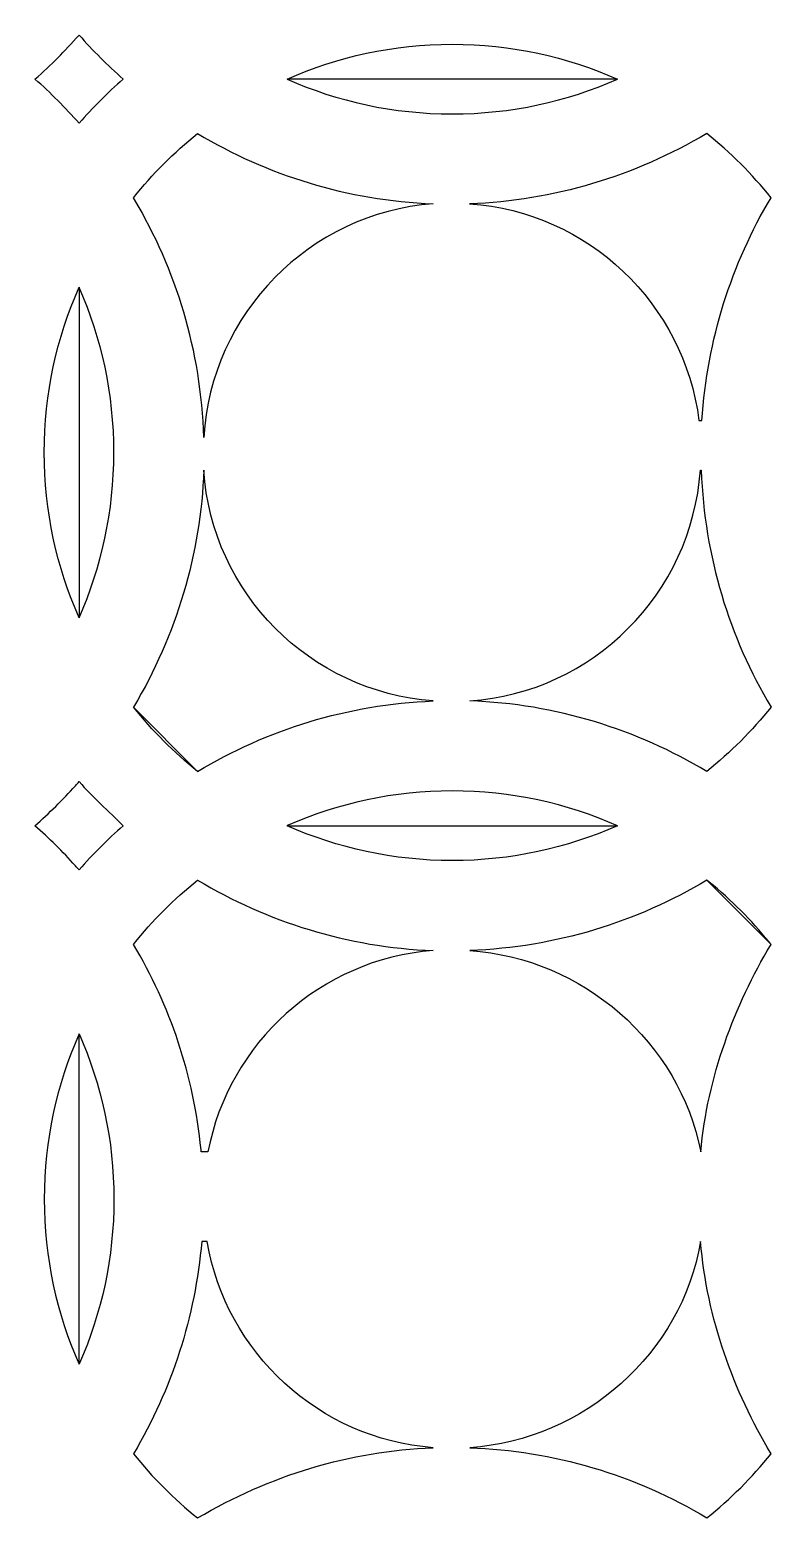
# Model space of a CAD drawing. Header units: centimetres. Extents: x -52 to 52, y -40 to 40.
# Drawn here: x -35.58 to -20.58, y -21.51 to 8.49 of the extents above; entities that cross this region are included whole.
import ezdxf

# ---------------------------------------------------------------- set-up
doc = ezdxf.new("R2010")
doc.units = ezdxf.units.CM
doc.header["$MEASUREMENT"] = 0
doc.layers.add('layer 1', color=7, linetype='Continuous')

msp = doc.modelspace()

# ---------------------------------------------------------------- linework, layer by layer
at = {"layer": 'layer 1', "color": 114}
for points, knots in [([(-48.70703, 7.4999), (-48.70703, 7.4999), (-48.70714, 7.5), (-48.70714, 7.5), (-48.70714, 7.5), (-48.70714, 7.5), (-48.70716, 7.50002), (-48.70716, 7.50002), (-48.70716, 7.50002), (-50.78352, 9.33253), (-52.09334, 12.01361), (-52.09334, 15), (-52.09334, 15), (-52.09334, 17.98637), (-50.78354, 20.66749), (-48.70718, 22.50002), (-48.70718, 22.50002), (-48.70718, 22.50002), (-48.70718, 22.50002), (-48.70718, 22.50002), (-48.70718, 22.50002), (-50.78354, 24.33252), (-52.09334, 27.01362), (-52.09334, 30), (-52.09334, 30), (-52.09334, 35.52191), (-47.61527, 40), (-42.09334, 40), (-42.09334, 40), (-39.10688, 40), (-36.42588, 38.69022), (-34.59337, 36.61379), (-34.59337, 36.61379), (-32.76085, 38.69018), (-30.07975, 40), (-27.09334, 40), (-27.09334, 40), (-24.10694, 40), (-21.42588, 38.69015), (-19.59337, 36.61378), (-19.59337, 36.61378), (-17.76084, 38.69017), (-15.07974, 40), (-12.09334, 40), (-12.09334, 40), (-6.57141, 40), (-2.09334, 35.52191), (-2.09334, 30), (-2.09334, 30), (-2.09334, 27.0136), (-3.40326, 24.33263), (-5.47963, 22.50011), (-5.47963, 22.50011), (-3.4032, 20.66758), (-2.09334, 17.98644), (-2.09334, 15), (-2.09334, 15), (-2.09334, 12.0136), (-3.40317, 9.33253), (-5.47955, 7.50002), (-5.47955, 7.50002), (-3.40315, 5.66749), (-2.09334, 2.98639), (-2.09334, 0), (-2.09334, 0), (-2.09334, -2.98645), (-3.40311, -5.66906), (-5.47955, -7.50157), (-5.47955, -7.50157), (-3.40316, -9.3341), (-2.09334, -12.0136), (-2.09334, -15), (-2.09334, -15), (-2.09334, -17.98639), (-3.40319, -20.66746), (-5.47956, -22.49997), (-5.47956, -22.49997), (-3.40317, -24.33252), (-2.09334, -27.01361), (-2.09334, -30), (-2.09334, -30), (-2.09334, -35.52191), (-6.57141, -40), (-12.09334, -40), (-12.09334, -40), (-15.07975, -40), (-17.76086, -38.69018), (-19.59338, -36.61379), (-19.59338, -36.61379), (-21.42589, -38.69023), (-24.10688, -40), (-27.09334, -40), (-27.09334, -40), (-30.07975, -40), (-32.76082, -38.69019), (-34.59334, -36.6138), (-34.59334, -36.6138), (-36.42586, -38.69017), (-39.10695, -40), (-42.09334, -40), (-42.09334, -40), (-47.61527, -40), (-52.09334, -35.52191), (-52.09334, -30), (-52.09334, -30), (-52.09334, -27.01361), (-50.78351, -24.33253), (-48.70714, -22.50001), (-48.70714, -22.50001), (-48.70714, -22.50001), (-48.70717, -22.49998), (-48.70717, -22.49998), (-48.70717, -22.49998), (-50.78352, -20.66748), (-52.09334, -17.98638), (-52.09334, -15), (-52.09334, -15), (-52.09334, -12.01362), (-50.78353, -9.3325), (-48.70717, -7.49998), (-48.70717, -7.49998), (-48.70717, -7.49998), (-48.70714, -7.49995), (-48.70714, -7.49995), (-48.70714, -7.49995), (-48.70714, -7.49995), (-48.70703, 7.4999), (-48.70703, 7.4999)], [0, 0, 0, 0, 0.03030303, 0.03030303, 0.03030303, 0.03030303, 0.06060606, 0.06060606, 0.06060606, 0.06060606, 0.09090909, 0.09090909, 0.09090909, 0.09090909, 0.12121212, 0.12121212, 0.12121212, 0.12121212, 0.15151515, 0.15151515, 0.15151515, 0.15151515, 0.18181818, 0.18181818, 0.18181818, 0.18181818, 0.21212121, 0.21212121, 0.21212121, 0.21212121, 0.24242424, 0.24242424, 0.24242424, 0.24242424, 0.27272727, 0.27272727, 0.27272727, 0.27272727, 0.3030303, 0.3030303, 0.3030303, 0.3030303, 0.33333333, 0.33333333, 0.33333333, 0.33333333, 0.36363636, 0.36363636, 0.36363636, 0.36363636, 0.39393939, 0.39393939, 0.39393939, 0.39393939, 0.42424242, 0.42424242, 0.42424242, 0.42424242, 0.45454545, 0.45454545, 0.45454545, 0.45454545, 0.48484848, 0.48484848, 0.48484848, 0.48484848, 0.51515152, 0.51515152, 0.51515152, 0.51515152, 0.54545455, 0.54545455, 0.54545455, 0.54545455, 0.57575758, 0.57575758, 0.57575758, 0.57575758, 0.60606061, 0.60606061, 0.60606061, 0.60606061, 0.63636364, 0.63636364, 0.63636364, 0.63636364, 0.66666667, 0.66666667, 0.66666667, 0.66666667, 0.6969697, 0.6969697, 0.6969697, 0.6969697, 0.72727273, 0.72727273, 0.72727273, 0.72727273, 0.75757576, 0.75757576, 0.75757576, 0.75757576, 0.78787879, 0.78787879, 0.78787879, 0.78787879, 0.81818182, 0.81818182, 0.81818182, 0.81818182, 0.84848485, 0.84848485, 0.84848485, 0.84848485, 0.87878788, 0.87878788, 0.87878788, 0.87878788, 0.90909091, 0.90909091, 0.90909091, 0.90909091, 0.93939394, 0.93939394, 0.93939394, 0.93939394, 1, 1, 1, 1]), ([(-34.59338, 6.61383), (-34.3167, 6.92733), (-34.02066, 7.22336), (-33.70718, 7.50003), (-33.70718, 7.50003), (-33.70718, 7.50003), (-33.70718, 7.50003), (-33.70718, 7.50003), (-33.70718, 7.50003), (-34.02066, 7.77669), (-34.31669, 8.07271), (-34.59336, 8.3862), (-34.59336, 8.3862), (-34.59336, 8.3862), (-34.59336, 8.3862), (-34.59336, 8.3862), (-34.59336, 8.3862), (-34.89253, 8.04721), (-35.14435, 7.79594), (-35.47956, 7.50003), (-35.47956, 7.50003), (-35.47956, 7.50003), (-35.47956, 7.50003), (-35.47956, 7.50003), (-35.47956, 7.50003), (-35.1662, 7.2234), (-34.86999, 6.92724), (-34.59338, 6.61383), (-34.59338, 6.61383), (-34.59338, 6.61383), (-34.59337, 6.61382), (-34.59337, 6.61382), (-34.59337, 6.61382), (-34.59337, 6.61382), (-34.59338, 6.61383), (-34.59338, 6.61383)], [0, 0, 0, 0, 0.1, 0.1, 0.1, 0.1, 0.2, 0.2, 0.2, 0.2, 0.3, 0.3, 0.3, 0.3, 0.4, 0.4, 0.4, 0.4, 0.5, 0.5, 0.5, 0.5, 0.6, 0.6, 0.6, 0.6, 0.7, 0.7, 0.7, 0.7, 0.8, 0.8, 0.8, 0.8, 1, 1, 1, 1]), ([(-23.77376, 7.50002), (-24.78864, 7.95001), (-25.91187, 8.2), (-27.09334, 8.2), (-27.09334, 8.2), (-28.27482, 8.2), (-29.39804, 7.95), (-30.41294, 7.50001), (-30.41294, 7.50001), (-30.41294, 7.50001), (-23.77376, 7.50002), (-23.77376, 7.50002)], [0, 0, 0, 0, 0.25, 0.25, 0.25, 0.25, 0.5, 0.5, 0.5, 0.5, 1, 1, 1, 1]), ([(-23.77377, 7.5), (-24.78867, 7.05002), (-25.91188, 6.8), (-27.09334, 6.8), (-27.09334, 6.8), (-28.2748, 6.8), (-29.39801, 7.05), (-30.41292, 7.49999), (-30.41292, 7.49999), (-30.41292, 7.49999), (-23.77377, 7.5), (-23.77377, 7.5)], [0, 0, 0, 0, 0.25, 0.25, 0.25, 0.25, 0.5, 0.5, 0.5, 0.5, 1, 1, 1, 1]), ([(-32.21062, 6.40722), (-32.21062, 6.40722), (-32.21064, 6.40721), (-32.21064, 6.40721), (-32.21064, 6.40721), (-32.68684, 6.02634), (-33.11969, 5.59349), (-33.50056, 5.11728), (-33.50056, 5.11728), (-33.50056, 5.11728), (-33.48117, 5.08442), (-33.48117, 5.08442), (-33.48117, 5.08442), (-33.48117, 5.08442), (-33.48116, 5.08441), (-33.48116, 5.08441), (-33.48116, 5.08441), (-32.64708, 3.67487), (-32.13873, 2.04521), (-32.08729, 0.30151), (-32.08729, 0.30151), (-31.93998, 2.79553), (-29.96092, 4.80597), (-27.4784, 4.99512), (-27.4784, 4.99512), (-29.2034, 5.06047), (-30.81671, 5.57514), (-32.21064, 6.40721), (-32.21064, 6.40721), (-32.21064, 6.40721), (-32.21066, 6.40722), (-32.21066, 6.40722), (-32.21066, 6.40722), (-32.21066, 6.40722), (-32.21062, 6.40722), (-32.21062, 6.40722)], [0, 0, 0, 0, 0.1, 0.1, 0.1, 0.1, 0.2, 0.2, 0.2, 0.2, 0.3, 0.3, 0.3, 0.3, 0.4, 0.4, 0.4, 0.4, 0.5, 0.5, 0.5, 0.5, 0.6, 0.6, 0.6, 0.6, 0.7, 0.7, 0.7, 0.7, 0.8, 0.8, 0.8, 0.8, 1, 1, 1, 1]), ([(-22.13377, 0.63866), (-22.43313, 2.98568), (-24.35631, 4.83174), (-26.74326, 4.995), (-26.74326, 4.995), (-25.05538, 5.05306), (-23.43006, 5.54804), (-21.97608, 6.4072), (-21.97608, 6.4072), (-21.49985, 6.02631), (-21.06699, 5.59346), (-20.68613, 5.11725), (-20.68613, 5.11725), (-21.47727, 3.79187), (-21.97051, 2.26817), (-22.07327, 0.63866), (-22.07327, 0.63866), (-22.07327, 0.63866), (-22.13377, 0.63866), (-22.13377, 0.63866)], [0, 0, 0, 0, 0.16666667, 0.16666667, 0.16666667, 0.16666667, 0.33333333, 0.33333333, 0.33333333, 0.33333333, 0.5, 0.5, 0.5, 0.5, 0.66666667, 0.66666667, 0.66666667, 0.66666667, 1, 1, 1, 1]), ([(-34.59336, 3.31963), (-35.04334, 2.30471), (-35.29334, 1.18148), (-35.29334, 0), (-35.29334, 0), (-35.29334, -1.18147), (-35.04334, -2.30469), (-34.59336, -3.31958), (-34.59336, -3.31958), (-34.59336, -3.31958), (-34.59336, 3.31963), (-34.59336, 3.31963)], [0, 0, 0, 0, 0.25, 0.25, 0.25, 0.25, 0.5, 0.5, 0.5, 0.5, 1, 1, 1, 1]), ([(-34.59336, 3.31965), (-34.59336, 3.31965), (-34.59335, 3.31963), (-34.59335, 3.31963), (-34.59335, 3.31963), (-34.59335, 3.31963), (-34.58339, 3.29708), (-34.58339, 3.29708), (-34.58339, 3.29708), (-34.58339, 3.29708), (-34.58339, 3.29707), (-34.58339, 3.29707), (-34.58339, 3.29707), (-34.58339, 3.29707), (-34.58339, 3.29706), (-34.58339, 3.29706), (-34.58339, 3.29706), (-34.58339, 3.29706), (-34.58339, 3.29705), (-34.58339, 3.29705), (-34.58339, 3.29705), (-34.58339, 3.29705), (-34.58339, 3.29704), (-34.58339, 3.29704), (-34.58339, 3.29704), (-34.58339, 3.29704), (-34.58339, 3.29703), (-34.58339, 3.29703), (-34.58339, 3.29703), (-34.58339, 3.29703), (-34.58339, 3.29702), (-34.58339, 3.29702), (-34.58339, 3.29702), (-34.58339, 3.29702), (-34.58339, 3.29701), (-34.58339, 3.29701), (-34.58339, 3.29701), (-34.58339, 3.29701), (-34.58339, 3.297), (-34.58339, 3.297), (-34.58339, 3.297), (-34.58339, 3.297), (-34.58339, 3.29699), (-34.58339, 3.29699), (-34.58339, 3.29699), (-34.13967, 2.288), (-33.89334, 1.17271), (-33.89334, 0), (-33.89334, 0), (-33.89334, -1.18147), (-34.14335, -2.30467), (-34.59333, -3.31956), (-34.59333, -3.31956), (-34.59333, -3.31956), (-34.59336, 3.31965), (-34.59336, 3.31965)], [0, 0, 0, 0, 0.06666667, 0.06666667, 0.06666667, 0.06666667, 0.13333333, 0.13333333, 0.13333333, 0.13333333, 0.2, 0.2, 0.2, 0.2, 0.26666667, 0.26666667, 0.26666667, 0.26666667, 0.33333333, 0.33333333, 0.33333333, 0.33333333, 0.4, 0.4, 0.4, 0.4, 0.46666667, 0.46666667, 0.46666667, 0.46666667, 0.53333333, 0.53333333, 0.53333333, 0.53333333, 0.6, 0.6, 0.6, 0.6, 0.66666667, 0.66666667, 0.66666667, 0.66666667, 0.73333333, 0.73333333, 0.73333333, 0.73333333, 0.8, 0.8, 0.8, 0.8, 0.86666667, 0.86666667, 0.86666667, 0.86666667, 1, 1, 1, 1]), ([(-33.50056, -5.11728), (-33.50056, -5.11728), (-33.50055, -5.11726), (-33.50055, -5.11726), (-33.50055, -5.11726), (-33.50055, -5.11726), (-33.50054, -5.11724), (-33.50054, -5.11724), (-33.50054, -5.11724), (-32.63846, -3.67302), (-32.14556, -2.03405), (-32.08708, -0.35389), (-32.08708, -0.35389), (-31.92554, -2.83338), (-29.95083, -4.80463), (-27.47841, -4.99303), (-27.47841, -4.99303), (-29.20343, -5.05838), (-30.81672, -5.57514), (-32.21062, -6.40718), (-32.21062, -6.40718), (-32.21062, -6.40718), (-32.21063, -6.40718), (-32.21063, -6.40718), (-32.21063, -6.40718), (-32.21063, -6.40718), (-33.50056, -5.11728), (-33.50056, -5.11728)], [0, 0, 0, 0, 0.125, 0.125, 0.125, 0.125, 0.25, 0.25, 0.25, 0.25, 0.375, 0.375, 0.375, 0.375, 0.5, 0.5, 0.5, 0.5, 0.625, 0.625, 0.625, 0.625, 0.75, 0.75, 0.75, 0.75, 1, 1, 1, 1]), ([(-22.10603, -0.35872), (-22.28176, -2.83655), (-24.26388, -4.82022), (-26.74282, -4.99201), (-26.74282, -4.99201), (-25.00482, -5.05192), (-23.37928, -5.5696), (-21.9761, -6.40717), (-21.9761, -6.40717), (-21.49983, -6.02625), (-21.06704, -5.59348), (-20.68617, -5.11723), (-20.68617, -5.11723), (-21.52243, -3.71625), (-22.02583, -2.09365), (-22.08703, -0.35872), (-22.08703, -0.35872), (-22.08703, -0.35872), (-22.10603, -0.35872), (-22.10603, -0.35872)], [0, 0, 0, 0, 0.16666667, 0.16666667, 0.16666667, 0.16666667, 0.33333333, 0.33333333, 0.33333333, 0.33333333, 0.5, 0.5, 0.5, 0.5, 0.66666667, 0.66666667, 0.66666667, 0.66666667, 1, 1, 1, 1]), ([(-33.50057, -5.11724), (-33.50057, -5.11724), (-33.50055, -5.11726), (-33.50055, -5.11726), (-33.50055, -5.11726), (-33.50055, -5.11726), (-33.50054, -5.11728), (-33.50054, -5.11728), (-33.50054, -5.11728), (-33.11968, -5.59348), (-32.68682, -6.02631), (-32.21064, -6.40717), (-32.21064, -6.40717), (-32.21064, -6.40717), (-32.21063, -6.40718), (-32.21063, -6.40718), (-32.21063, -6.40718), (-32.21063, -6.40718), (-32.21059, -6.40721), (-32.21059, -6.40721), (-32.21059, -6.40721), (-32.21059, -6.40721), (-33.50057, -5.11724), (-33.50057, -5.11724)], [0, 0, 0, 0, 0.14285714, 0.14285714, 0.14285714, 0.14285714, 0.28571429, 0.28571429, 0.28571429, 0.28571429, 0.42857143, 0.42857143, 0.42857143, 0.42857143, 0.57142857, 0.57142857, 0.57142857, 0.57142857, 0.71428571, 0.71428571, 0.71428571, 0.71428571, 1, 1, 1, 1]), ([(-35.47955, -7.49997), (-35.19429, -7.75172), (-34.92346, -8.01955), (-34.66855, -8.30193), (-34.66855, -8.30193), (-34.64333, -8.32987), (-34.61828, -8.35794), (-34.59337, -8.38616), (-34.59337, -8.38616), (-34.59337, -8.38616), (-34.59337, -8.38616), (-34.59337, -8.38616), (-34.59337, -8.38616), (-34.31592, -8.07306), (-34.02087, -7.77685), (-33.70718, -7.5), (-33.70718, -7.5), (-34.00244, -7.20474), (-34.31727, -6.92789), (-34.59336, -6.6138), (-34.59336, -6.6138), (-34.59336, -6.6138), (-34.59337, -6.61381), (-34.59337, -6.61381), (-34.59337, -6.61381), (-34.61815, -6.64189), (-34.64307, -6.66985), (-34.66816, -6.69765), (-34.66816, -6.69765), (-34.66816, -6.69765), (-34.66817, -6.69766), (-34.66817, -6.69766), (-34.66817, -6.69766), (-34.66817, -6.69766), (-34.66818, -6.69767), (-34.66818, -6.69767), (-34.66818, -6.69767), (-34.66818, -6.69767), (-34.66819, -6.69768), (-34.66819, -6.69768), (-34.66819, -6.69768), (-34.66819, -6.69768), (-34.6682, -6.69769), (-34.6682, -6.69769), (-34.6682, -6.69769), (-34.6682, -6.69769), (-34.66821, -6.6977), (-34.66821, -6.6977), (-34.66821, -6.6977), (-34.66821, -6.6977), (-34.66822, -6.69771), (-34.66822, -6.69771), (-34.66822, -6.69771), (-34.66822, -6.69771), (-34.66823, -6.69772), (-34.66823, -6.69772), (-34.66823, -6.69772), (-34.66823, -6.69772), (-34.66824, -6.69773), (-34.66824, -6.69773), (-34.66824, -6.69773), (-34.92325, -6.98025), (-35.19414, -7.24808), (-35.47955, -7.49997)], [0, 0, 0, 0, 0.05882353, 0.05882353, 0.05882353, 0.05882353, 0.11764706, 0.11764706, 0.11764706, 0.11764706, 0.17647059, 0.17647059, 0.17647059, 0.17647059, 0.23529412, 0.23529412, 0.23529412, 0.23529412, 0.29411765, 0.29411765, 0.29411765, 0.29411765, 0.35294118, 0.35294118, 0.35294118, 0.35294118, 0.41176471, 0.41176471, 0.41176471, 0.41176471, 0.47058824, 0.47058824, 0.47058824, 0.47058824, 0.52941176, 0.52941176, 0.52941176, 0.52941176, 0.58823529, 0.58823529, 0.58823529, 0.58823529, 0.64705882, 0.64705882, 0.64705882, 0.64705882, 0.70588235, 0.70588235, 0.70588235, 0.70588235, 0.76470588, 0.76470588, 0.76470588, 0.76470588, 0.82352941, 0.82352941, 0.82352941, 0.82352941, 0.88235294, 0.88235294, 0.88235294, 0.88235294, 1, 1, 1, 1]), ([(-30.41293, -7.49998), (-30.41293, -7.49998), (-30.39028, -7.49001), (-30.39028, -7.49001), (-30.39028, -7.49001), (-30.39028, -7.49001), (-30.39027, -7.49001), (-30.39027, -7.49001), (-30.39027, -7.49001), (-30.39027, -7.49001), (-30.39026, -7.49001), (-30.39026, -7.49001), (-30.39026, -7.49001), (-29.38131, -7.04634), (-28.26602, -6.8), (-27.09334, -6.8), (-27.09334, -6.8), (-25.91187, -6.8), (-24.78865, -7.05), (-23.77376, -7.49998), (-23.77376, -7.49998), (-23.77376, -7.49998), (-30.41293, -7.49998), (-30.41293, -7.49998)], [0, 0, 0, 0, 0.14285714, 0.14285714, 0.14285714, 0.14285714, 0.28571429, 0.28571429, 0.28571429, 0.28571429, 0.42857143, 0.42857143, 0.42857143, 0.42857143, 0.57142857, 0.57142857, 0.57142857, 0.57142857, 0.71428571, 0.71428571, 0.71428571, 0.71428571, 1, 1, 1, 1]), ([(-30.41291, -7.50001), (-29.39799, -7.94999), (-28.27479, -8.2), (-27.09334, -8.2), (-27.09334, -8.2), (-25.91187, -8.2), (-24.78867, -7.94998), (-23.77377, -7.49999), (-23.77377, -7.49999), (-23.77377, -7.49999), (-30.41291, -7.50001), (-30.41291, -7.50001)], [0, 0, 0, 0, 0.25, 0.25, 0.25, 0.25, 0.5, 0.5, 0.5, 0.5, 1, 1, 1, 1]), ([(-32.00341, -14.05121), (-31.58358, -11.86649), (-29.74133, -10.17974), (-27.4784, -10.00731), (-27.4784, -10.00731), (-29.20337, -9.94196), (-30.81657, -9.42473), (-32.21049, -8.59269), (-32.21049, -8.59269), (-32.68674, -8.97358), (-33.11966, -9.40646), (-33.50056, -9.88272), (-33.50056, -9.88272), (-32.76687, -11.11186), (-32.28945, -12.51163), (-32.14201, -14.00806), (-32.14201, -14.00806), (-32.1406, -14.02245), (-32.13916, -14.03681), (-32.1378, -14.05121), (-32.1378, -14.05121), (-32.1378, -14.05121), (-32.00341, -14.05121), (-32.00341, -14.05121)], [0, 0, 0, 0, 0.14285714, 0.14285714, 0.14285714, 0.14285714, 0.28571429, 0.28571429, 0.28571429, 0.28571429, 0.42857143, 0.42857143, 0.42857143, 0.42857143, 0.57142857, 0.57142857, 0.57142857, 0.57142857, 0.71428571, 0.71428571, 0.71428571, 0.71428571, 1, 1, 1, 1]), ([(-20.68616, -9.8827), (-21.4269, -11.12365), (-21.95748, -12.53849), (-22.09992, -14.05121), (-22.09992, -14.05121), (-22.52188, -11.85542), (-24.46153, -10.16407), (-26.74282, -10.00619), (-26.74282, -10.00619), (-25.00482, -9.94627), (-23.37924, -9.43038), (-21.97606, -8.5928), (-21.97606, -8.5928), (-21.97606, -8.5928), (-20.68616, -9.8827), (-20.68616, -9.8827)], [0, 0, 0, 0, 0.2, 0.2, 0.2, 0.2, 0.4, 0.4, 0.4, 0.4, 0.6, 0.6, 0.6, 0.6, 1, 1, 1, 1]), ([(-21.97606, -8.59278), (-21.95925, -8.60623), (-21.94252, -8.61977), (-21.92582, -8.63334), (-21.92582, -8.63334), (-21.92582, -8.63334), (-21.92581, -8.63335), (-21.92581, -8.63335), (-21.92581, -8.63335), (-21.92581, -8.63335), (-21.92579, -8.63336), (-21.92579, -8.63336), (-21.92579, -8.63336), (-21.4858, -8.99097), (-21.08353, -9.39321), (-20.72602, -9.83322), (-20.72602, -9.83322), (-20.71266, -9.84966), (-20.69938, -9.86615), (-20.68615, -9.8827), (-20.68615, -9.8827), (-20.68615, -9.8827), (-20.68612, -9.88274), (-20.68612, -9.88274), (-20.68612, -9.88274), (-20.68612, -9.88274), (-21.97606, -8.59278), (-21.97606, -8.59278)], [0, 0, 0, 0, 0.125, 0.125, 0.125, 0.125, 0.25, 0.25, 0.25, 0.25, 0.375, 0.375, 0.375, 0.375, 0.5, 0.5, 0.5, 0.5, 0.625, 0.625, 0.625, 0.625, 0.75, 0.75, 0.75, 0.75, 1, 1, 1, 1]), ([(-34.59335, -18.31957), (-35.04333, -17.30468), (-35.29334, -16.18147), (-35.29334, -15), (-35.29334, -15), (-35.29334, -13.81852), (-35.04334, -12.6953), (-34.59335, -11.68039), (-34.59335, -11.68039), (-34.59335, -11.68039), (-34.59335, -18.31957), (-34.59335, -18.31957)], [0, 0, 0, 0, 0.25, 0.25, 0.25, 0.25, 0.5, 0.5, 0.5, 0.5, 1, 1, 1, 1]), ([(-34.59334, -18.31956), (-34.59334, -18.31956), (-34.58338, -18.29703), (-34.58338, -18.29703), (-34.58338, -18.29703), (-34.58338, -18.29703), (-34.58338, -18.29702), (-34.58338, -18.29702), (-34.58338, -18.29702), (-34.58338, -18.29702), (-34.58338, -18.29701), (-34.58338, -18.29701), (-34.58338, -18.29701), (-34.58338, -18.29701), (-34.58337, -18.297), (-34.58337, -18.297), (-34.58337, -18.297), (-34.58337, -18.297), (-34.58337, -18.29699), (-34.58337, -18.29699), (-34.58337, -18.29699), (-34.58337, -18.29699), (-34.58337, -18.29698), (-34.58337, -18.29698), (-34.58337, -18.29698), (-34.58337, -18.29698), (-34.58337, -18.29697), (-34.58337, -18.29697), (-34.58337, -18.29697), (-34.58337, -18.29697), (-34.58337, -18.29696), (-34.58337, -18.29696), (-34.58337, -18.29696), (-34.58337, -18.29696), (-34.58337, -18.29695), (-34.58337, -18.29695), (-34.58337, -18.29695), (-34.58337, -18.29695), (-34.58337, -18.29694), (-34.58337, -18.29694), (-34.58337, -18.29694), (-34.58337, -18.29694), (-34.58337, -18.29693), (-34.58337, -18.29693), (-34.58337, -18.29693), (-34.58337, -18.29693), (-34.58337, -18.29692), (-34.58337, -18.29692), (-34.58337, -18.29692), (-34.13967, -17.28797), (-33.89334, -16.17269), (-33.89334, -15), (-33.89334, -15), (-33.89334, -13.81853), (-34.14334, -12.69531), (-34.59334, -11.6804), (-34.59334, -11.6804), (-34.59334, -11.6804), (-34.59334, -18.31956), (-34.59334, -18.31956)], [0, 0, 0, 0, 0.0625, 0.0625, 0.0625, 0.0625, 0.125, 0.125, 0.125, 0.125, 0.1875, 0.1875, 0.1875, 0.1875, 0.25, 0.25, 0.25, 0.25, 0.3125, 0.3125, 0.3125, 0.3125, 0.375, 0.375, 0.375, 0.375, 0.4375, 0.4375, 0.4375, 0.4375, 0.5, 0.5, 0.5, 0.5, 0.5625, 0.5625, 0.5625, 0.5625, 0.625, 0.625, 0.625, 0.625, 0.6875, 0.6875, 0.6875, 0.6875, 0.75, 0.75, 0.75, 0.75, 0.8125, 0.8125, 0.8125, 0.8125, 0.875, 0.875, 0.875, 0.875, 1, 1, 1, 1]), ([(-32.02057, -15.85458), (-31.63627, -18.08506), (-29.77373, -19.82028), (-27.4784, -19.99519), (-27.4784, -19.99519), (-29.15367, -20.05865), (-30.76895, -20.55507), (-32.21062, -21.40718), (-32.21062, -21.40718), (-32.68682, -21.02632), (-33.11968, -20.59346), (-33.50055, -20.11726), (-33.50055, -20.11726), (-33.50055, -20.11726), (-33.50055, -20.11726), (-33.50055, -20.11726), (-33.50055, -20.11726), (-32.72694, -18.82151), (-32.25673, -17.35846), (-32.12938, -15.85459), (-32.12938, -15.85459), (-32.12938, -15.85459), (-32.02057, -15.85458), (-32.02057, -15.85458)], [0, 0, 0, 0, 0.14285714, 0.14285714, 0.14285714, 0.14285714, 0.28571429, 0.28571429, 0.28571429, 0.28571429, 0.42857143, 0.42857143, 0.42857143, 0.42857143, 0.57142857, 0.57142857, 0.57142857, 0.57142857, 0.71428571, 0.71428571, 0.71428571, 0.71428571, 1, 1, 1, 1]), ([(-26.74274, -19.99525), (-24.42814, -19.8365), (-22.48729, -18.09731), (-22.1009, -15.85458), (-22.1009, -15.85458), (-21.9698, -17.40277), (-21.44224, -18.85059), (-20.68617, -20.11724), (-20.68617, -20.11724), (-21.06708, -20.5935), (-21.49996, -21.02641), (-21.97621, -21.40729), (-21.97621, -21.40729), (-23.39516, -20.53796), (-25.08232, -20.05268), (-26.74274, -19.99525)], [0, 0, 0, 0, 0.2, 0.2, 0.2, 0.2, 0.4, 0.4, 0.4, 0.4, 0.6, 0.6, 0.6, 0.6, 1, 1, 1, 1])]:
    msp.add_open_spline(points, degree=3, knots=knots, dxfattribs=at)
at = {"layer": 'layer 1', "color": 254, "lineweight": 9}
for points, knots in [([(-48.70703, 7.4999), (-48.70703, 7.4999), (-48.70714, 7.5), (-48.70714, 7.5), (-48.70714, 7.5), (-48.70714, 7.5), (-48.70716, 7.50002), (-48.70716, 7.50002), (-48.70716, 7.50002), (-50.78352, 9.33253), (-52.09334, 12.01361), (-52.09334, 15), (-52.09334, 15), (-52.09334, 17.98637), (-50.78354, 20.66749), (-48.70718, 22.50002), (-48.70718, 22.50002), (-48.70718, 22.50002), (-48.70718, 22.50002), (-48.70718, 22.50002), (-48.70718, 22.50002), (-50.78354, 24.33252), (-52.09334, 27.01362), (-52.09334, 30), (-52.09334, 30), (-52.09334, 35.52191), (-47.61527, 40), (-42.09334, 40), (-42.09334, 40), (-39.10688, 40), (-36.42588, 38.69022), (-34.59337, 36.61379), (-34.59337, 36.61379), (-32.76085, 38.69018), (-30.07975, 40), (-27.09334, 40), (-27.09334, 40), (-24.10694, 40), (-21.42588, 38.69015), (-19.59337, 36.61378), (-19.59337, 36.61378), (-17.76084, 38.69017), (-15.07974, 40), (-12.09334, 40), (-12.09334, 40), (-6.57141, 40), (-2.09334, 35.52191), (-2.09334, 30), (-2.09334, 30), (-2.09334, 27.0136), (-3.40326, 24.33263), (-5.47963, 22.50011), (-5.47963, 22.50011), (-3.4032, 20.66758), (-2.09334, 17.98644), (-2.09334, 15), (-2.09334, 15), (-2.09334, 12.0136), (-3.40317, 9.33253), (-5.47955, 7.50002), (-5.47955, 7.50002), (-3.40315, 5.66749), (-2.09334, 2.98639), (-2.09334, 0), (-2.09334, 0), (-2.09334, -2.98645), (-3.40311, -5.66906), (-5.47955, -7.50157), (-5.47955, -7.50157), (-3.40316, -9.3341), (-2.09334, -12.0136), (-2.09334, -15), (-2.09334, -15), (-2.09334, -17.98639), (-3.40319, -20.66746), (-5.47956, -22.49997), (-5.47956, -22.49997), (-3.40317, -24.33252), (-2.09334, -27.01361), (-2.09334, -30), (-2.09334, -30), (-2.09334, -35.52191), (-6.57141, -40), (-12.09334, -40), (-12.09334, -40), (-15.07975, -40), (-17.76086, -38.69018), (-19.59338, -36.61379), (-19.59338, -36.61379), (-21.42589, -38.69023), (-24.10688, -40), (-27.09334, -40), (-27.09334, -40), (-30.07975, -40), (-32.76082, -38.69019), (-34.59334, -36.6138), (-34.59334, -36.6138), (-36.42586, -38.69017), (-39.10695, -40), (-42.09334, -40), (-42.09334, -40), (-47.61527, -40), (-52.09334, -35.52191), (-52.09334, -30), (-52.09334, -30), (-52.09334, -27.01361), (-50.78351, -24.33253), (-48.70714, -22.50001), (-48.70714, -22.50001), (-48.70714, -22.50001), (-48.70717, -22.49998), (-48.70717, -22.49998), (-48.70717, -22.49998), (-50.78352, -20.66748), (-52.09334, -17.98638), (-52.09334, -15), (-52.09334, -15), (-52.09334, -12.01362), (-50.78353, -9.3325), (-48.70717, -7.49998), (-48.70717, -7.49998), (-48.70717, -7.49998), (-48.70714, -7.49995), (-48.70714, -7.49995)], [0, 0, 0, 0, 0.03125, 0.03125, 0.03125, 0.03125, 0.0625, 0.0625, 0.0625, 0.0625, 0.09375, 0.09375, 0.09375, 0.09375, 0.125, 0.125, 0.125, 0.125, 0.15625, 0.15625, 0.15625, 0.15625, 0.1875, 0.1875, 0.1875, 0.1875, 0.21875, 0.21875, 0.21875, 0.21875, 0.25, 0.25, 0.25, 0.25, 0.28125, 0.28125, 0.28125, 0.28125, 0.3125, 0.3125, 0.3125, 0.3125, 0.34375, 0.34375, 0.34375, 0.34375, 0.375, 0.375, 0.375, 0.375, 0.40625, 0.40625, 0.40625, 0.40625, 0.4375, 0.4375, 0.4375, 0.4375, 0.46875, 0.46875, 0.46875, 0.46875, 0.5, 0.5, 0.5, 0.5, 0.53125, 0.53125, 0.53125, 0.53125, 0.5625, 0.5625, 0.5625, 0.5625, 0.59375, 0.59375, 0.59375, 0.59375, 0.625, 0.625, 0.625, 0.625, 0.65625, 0.65625, 0.65625, 0.65625, 0.6875, 0.6875, 0.6875, 0.6875, 0.71875, 0.71875, 0.71875, 0.71875, 0.75, 0.75, 0.75, 0.75, 0.78125, 0.78125, 0.78125, 0.78125, 0.8125, 0.8125, 0.8125, 0.8125, 0.84375, 0.84375, 0.84375, 0.84375, 0.875, 0.875, 0.875, 0.875, 0.90625, 0.90625, 0.90625, 0.90625, 0.9375, 0.9375, 0.9375, 0.9375, 1, 1, 1, 1]), ([(-34.59338, 6.61383), (-34.3167, 6.92733), (-34.02066, 7.22336), (-33.70718, 7.50003), (-33.70718, 7.50003), (-33.70718, 7.50003), (-33.70718, 7.50003), (-33.70718, 7.50003), (-33.70718, 7.50003), (-34.02066, 7.77669), (-34.31669, 8.07271), (-34.59336, 8.3862), (-34.59336, 8.3862), (-34.59336, 8.3862), (-34.59336, 8.3862), (-34.59336, 8.3862), (-34.59336, 8.3862), (-34.89253, 8.04721), (-35.14435, 7.79594), (-35.47956, 7.50003), (-35.47956, 7.50003), (-35.47956, 7.50003), (-35.47956, 7.50003), (-35.47956, 7.50003), (-35.47956, 7.50003), (-35.1662, 7.2234), (-34.86999, 6.92724), (-34.59338, 6.61383), (-34.59338, 6.61383), (-34.59338, 6.61383), (-34.59337, 6.61382), (-34.59337, 6.61382)], [0, 0, 0, 0, 0.11111111, 0.11111111, 0.11111111, 0.11111111, 0.22222222, 0.22222222, 0.22222222, 0.22222222, 0.33333333, 0.33333333, 0.33333333, 0.33333333, 0.44444444, 0.44444444, 0.44444444, 0.44444444, 0.55555556, 0.55555556, 0.55555556, 0.55555556, 0.66666667, 0.66666667, 0.66666667, 0.66666667, 0.77777778, 0.77777778, 0.77777778, 0.77777778, 1, 1, 1, 1]), ([(-23.77376, 7.50002), (-24.78864, 7.95001), (-25.91187, 8.2), (-27.09334, 8.2), (-27.09334, 8.2), (-28.27482, 8.2), (-29.39804, 7.95), (-30.41294, 7.50001)], [0, 0, 0, 0, 0.33333333, 0.33333333, 0.33333333, 0.33333333, 1, 1, 1, 1]), ([(-23.77377, 7.5), (-24.78867, 7.05002), (-25.91188, 6.8), (-27.09334, 6.8), (-27.09334, 6.8), (-28.2748, 6.8), (-29.39801, 7.05), (-30.41292, 7.49999)], [0, 0, 0, 0, 0.33333333, 0.33333333, 0.33333333, 0.33333333, 1, 1, 1, 1]), ([(-32.21062, 6.40722), (-32.21062, 6.40722), (-32.21064, 6.40721), (-32.21064, 6.40721), (-32.21064, 6.40721), (-32.68684, 6.02634), (-33.11969, 5.59349), (-33.50056, 5.11728), (-33.50056, 5.11728), (-33.50056, 5.11728), (-33.48117, 5.08442), (-33.48117, 5.08442), (-33.48117, 5.08442), (-33.48117, 5.08442), (-33.48116, 5.08441), (-33.48116, 5.08441), (-33.48116, 5.08441), (-32.64708, 3.67487), (-32.13873, 2.04521), (-32.08729, 0.30151), (-32.08729, 0.30151), (-31.93998, 2.79553), (-29.96092, 4.80597), (-27.4784, 4.99512), (-27.4784, 4.99512), (-29.2034, 5.06047), (-30.81671, 5.57514), (-32.21064, 6.40721), (-32.21064, 6.40721), (-32.21064, 6.40721), (-32.21066, 6.40722), (-32.21066, 6.40722)], [0, 0, 0, 0, 0.11111111, 0.11111111, 0.11111111, 0.11111111, 0.22222222, 0.22222222, 0.22222222, 0.22222222, 0.33333333, 0.33333333, 0.33333333, 0.33333333, 0.44444444, 0.44444444, 0.44444444, 0.44444444, 0.55555556, 0.55555556, 0.55555556, 0.55555556, 0.66666667, 0.66666667, 0.66666667, 0.66666667, 0.77777778, 0.77777778, 0.77777778, 0.77777778, 1, 1, 1, 1]), ([(-22.13377, 0.63866), (-22.43313, 2.98568), (-24.35631, 4.83174), (-26.74326, 4.995), (-26.74326, 4.995), (-25.05538, 5.05306), (-23.43006, 5.54804), (-21.97608, 6.4072), (-21.97608, 6.4072), (-21.49985, 6.02631), (-21.06699, 5.59346), (-20.68613, 5.11725), (-20.68613, 5.11725), (-21.47727, 3.79187), (-21.97051, 2.26817), (-22.07327, 0.63866)], [0, 0, 0, 0, 0.2, 0.2, 0.2, 0.2, 0.4, 0.4, 0.4, 0.4, 0.6, 0.6, 0.6, 0.6, 1, 1, 1, 1]), ([(-34.59336, 3.31963), (-35.04334, 2.30471), (-35.29334, 1.18148), (-35.29334, 0), (-35.29334, 0), (-35.29334, -1.18147), (-35.04334, -2.30469), (-34.59336, -3.31958)], [0, 0, 0, 0, 0.33333333, 0.33333333, 0.33333333, 0.33333333, 1, 1, 1, 1]), ([(-34.59336, 3.31965), (-34.59336, 3.31965), (-34.59335, 3.31963), (-34.59335, 3.31963), (-34.59335, 3.31963), (-34.59335, 3.31963), (-34.58339, 3.29708), (-34.58339, 3.29708), (-34.58339, 3.29708), (-34.58339, 3.29708), (-34.58339, 3.29707), (-34.58339, 3.29707), (-34.58339, 3.29707), (-34.58339, 3.29707), (-34.58339, 3.29706), (-34.58339, 3.29706), (-34.58339, 3.29706), (-34.58339, 3.29706), (-34.58339, 3.29705), (-34.58339, 3.29705), (-34.58339, 3.29705), (-34.58339, 3.29705), (-34.58339, 3.29704), (-34.58339, 3.29704), (-34.58339, 3.29704), (-34.58339, 3.29704), (-34.58339, 3.29703), (-34.58339, 3.29703), (-34.58339, 3.29703), (-34.58339, 3.29703), (-34.58339, 3.29702), (-34.58339, 3.29702), (-34.58339, 3.29702), (-34.58339, 3.29702), (-34.58339, 3.29701), (-34.58339, 3.29701), (-34.58339, 3.29701), (-34.58339, 3.29701), (-34.58339, 3.297), (-34.58339, 3.297), (-34.58339, 3.297), (-34.58339, 3.297), (-34.58339, 3.29699), (-34.58339, 3.29699), (-34.58339, 3.29699), (-34.13967, 2.288), (-33.89334, 1.17271), (-33.89334, 0), (-33.89334, 0), (-33.89334, -1.18147), (-34.14335, -2.30467), (-34.59333, -3.31956)], [0, 0, 0, 0, 0.07142857, 0.07142857, 0.07142857, 0.07142857, 0.14285714, 0.14285714, 0.14285714, 0.14285714, 0.21428571, 0.21428571, 0.21428571, 0.21428571, 0.28571429, 0.28571429, 0.28571429, 0.28571429, 0.35714286, 0.35714286, 0.35714286, 0.35714286, 0.42857143, 0.42857143, 0.42857143, 0.42857143, 0.5, 0.5, 0.5, 0.5, 0.57142857, 0.57142857, 0.57142857, 0.57142857, 0.64285714, 0.64285714, 0.64285714, 0.64285714, 0.71428571, 0.71428571, 0.71428571, 0.71428571, 0.78571429, 0.78571429, 0.78571429, 0.78571429, 0.85714286, 0.85714286, 0.85714286, 0.85714286, 1, 1, 1, 1]), ([(-33.50056, -5.11728), (-33.50056, -5.11728), (-33.50055, -5.11726), (-33.50055, -5.11726), (-33.50055, -5.11726), (-33.50055, -5.11726), (-33.50054, -5.11724), (-33.50054, -5.11724), (-33.50054, -5.11724), (-32.63846, -3.67302), (-32.14556, -2.03405), (-32.08708, -0.35389), (-32.08708, -0.35389), (-31.92554, -2.83338), (-29.95083, -4.80463), (-27.47841, -4.99303), (-27.47841, -4.99303), (-29.20343, -5.05838), (-30.81672, -5.57514), (-32.21062, -6.40718), (-32.21062, -6.40718), (-32.21062, -6.40718), (-32.21063, -6.40718), (-32.21063, -6.40718)], [0, 0, 0, 0, 0.14285714, 0.14285714, 0.14285714, 0.14285714, 0.28571429, 0.28571429, 0.28571429, 0.28571429, 0.42857143, 0.42857143, 0.42857143, 0.42857143, 0.57142857, 0.57142857, 0.57142857, 0.57142857, 0.71428571, 0.71428571, 0.71428571, 0.71428571, 1, 1, 1, 1]), ([(-22.10603, -0.35872), (-22.28176, -2.83655), (-24.26388, -4.82022), (-26.74282, -4.99201), (-26.74282, -4.99201), (-25.00482, -5.05192), (-23.37928, -5.5696), (-21.9761, -6.40717), (-21.9761, -6.40717), (-21.49983, -6.02625), (-21.06704, -5.59348), (-20.68617, -5.11723), (-20.68617, -5.11723), (-21.52243, -3.71625), (-22.02583, -2.09365), (-22.08703, -0.35872)], [0, 0, 0, 0, 0.2, 0.2, 0.2, 0.2, 0.4, 0.4, 0.4, 0.4, 0.6, 0.6, 0.6, 0.6, 1, 1, 1, 1]), ([(-33.50057, -5.11724), (-33.50057, -5.11724), (-33.50055, -5.11726), (-33.50055, -5.11726), (-33.50055, -5.11726), (-33.50055, -5.11726), (-33.50054, -5.11728), (-33.50054, -5.11728), (-33.50054, -5.11728), (-33.11968, -5.59348), (-32.68682, -6.02631), (-32.21064, -6.40717), (-32.21064, -6.40717), (-32.21064, -6.40717), (-32.21063, -6.40718), (-32.21063, -6.40718), (-32.21063, -6.40718), (-32.21063, -6.40718), (-32.21059, -6.40721), (-32.21059, -6.40721)], [0, 0, 0, 0, 0.16666667, 0.16666667, 0.16666667, 0.16666667, 0.33333333, 0.33333333, 0.33333333, 0.33333333, 0.5, 0.5, 0.5, 0.5, 0.66666667, 0.66666667, 0.66666667, 0.66666667, 1, 1, 1, 1]), ([(-35.47955, -7.49997), (-35.19429, -7.75172), (-34.92346, -8.01955), (-34.66855, -8.30193), (-34.66855, -8.30193), (-34.64333, -8.32987), (-34.61828, -8.35794), (-34.59337, -8.38616), (-34.59337, -8.38616), (-34.59337, -8.38616), (-34.59337, -8.38616), (-34.59337, -8.38616), (-34.59337, -8.38616), (-34.31592, -8.07306), (-34.02087, -7.77685), (-33.70718, -7.5), (-33.70718, -7.5), (-34.00244, -7.20474), (-34.31727, -6.92789), (-34.59336, -6.6138), (-34.59336, -6.6138), (-34.59336, -6.6138), (-34.59337, -6.61381), (-34.59337, -6.61381), (-34.59337, -6.61381), (-34.61815, -6.64189), (-34.64307, -6.66985), (-34.66816, -6.69765), (-34.66816, -6.69765), (-34.66816, -6.69765), (-34.66817, -6.69766), (-34.66817, -6.69766), (-34.66817, -6.69766), (-34.66817, -6.69766), (-34.66818, -6.69767), (-34.66818, -6.69767), (-34.66818, -6.69767), (-34.66818, -6.69767), (-34.66819, -6.69768), (-34.66819, -6.69768), (-34.66819, -6.69768), (-34.66819, -6.69768), (-34.6682, -6.69769), (-34.6682, -6.69769), (-34.6682, -6.69769), (-34.6682, -6.69769), (-34.66821, -6.6977), (-34.66821, -6.6977), (-34.66821, -6.6977), (-34.66821, -6.6977), (-34.66822, -6.69771), (-34.66822, -6.69771), (-34.66822, -6.69771), (-34.66822, -6.69771), (-34.66823, -6.69772), (-34.66823, -6.69772), (-34.66823, -6.69772), (-34.66823, -6.69772), (-34.66824, -6.69773), (-34.66824, -6.69773), (-34.66824, -6.69773), (-34.92325, -6.98025), (-35.19414, -7.24808), (-35.47955, -7.49997)], [0, 0, 0, 0, 0.05882353, 0.05882353, 0.05882353, 0.05882353, 0.11764706, 0.11764706, 0.11764706, 0.11764706, 0.17647059, 0.17647059, 0.17647059, 0.17647059, 0.23529412, 0.23529412, 0.23529412, 0.23529412, 0.29411765, 0.29411765, 0.29411765, 0.29411765, 0.35294118, 0.35294118, 0.35294118, 0.35294118, 0.41176471, 0.41176471, 0.41176471, 0.41176471, 0.47058824, 0.47058824, 0.47058824, 0.47058824, 0.52941176, 0.52941176, 0.52941176, 0.52941176, 0.58823529, 0.58823529, 0.58823529, 0.58823529, 0.64705882, 0.64705882, 0.64705882, 0.64705882, 0.70588235, 0.70588235, 0.70588235, 0.70588235, 0.76470588, 0.76470588, 0.76470588, 0.76470588, 0.82352941, 0.82352941, 0.82352941, 0.82352941, 0.88235294, 0.88235294, 0.88235294, 0.88235294, 1, 1, 1, 1]), ([(-30.41293, -7.49998), (-30.41293, -7.49998), (-30.39028, -7.49001), (-30.39028, -7.49001), (-30.39028, -7.49001), (-30.39028, -7.49001), (-30.39027, -7.49001), (-30.39027, -7.49001), (-30.39027, -7.49001), (-30.39027, -7.49001), (-30.39026, -7.49001), (-30.39026, -7.49001), (-30.39026, -7.49001), (-29.38131, -7.04634), (-28.26602, -6.8), (-27.09334, -6.8), (-27.09334, -6.8), (-25.91187, -6.8), (-24.78865, -7.05), (-23.77376, -7.49998)], [0, 0, 0, 0, 0.16666667, 0.16666667, 0.16666667, 0.16666667, 0.33333333, 0.33333333, 0.33333333, 0.33333333, 0.5, 0.5, 0.5, 0.5, 0.66666667, 0.66666667, 0.66666667, 0.66666667, 1, 1, 1, 1]), ([(-30.41291, -7.50001), (-29.39799, -7.94999), (-28.27479, -8.2), (-27.09334, -8.2), (-27.09334, -8.2), (-25.91187, -8.2), (-24.78867, -7.94998), (-23.77377, -7.49999)], [0, 0, 0, 0, 0.33333333, 0.33333333, 0.33333333, 0.33333333, 1, 1, 1, 1]), ([(-32.00341, -14.05121), (-31.58358, -11.86649), (-29.74133, -10.17974), (-27.4784, -10.00731), (-27.4784, -10.00731), (-29.20337, -9.94196), (-30.81657, -9.42473), (-32.21049, -8.59269), (-32.21049, -8.59269), (-32.68674, -8.97358), (-33.11966, -9.40646), (-33.50056, -9.88272), (-33.50056, -9.88272), (-32.76687, -11.11186), (-32.28945, -12.51163), (-32.14201, -14.00806), (-32.14201, -14.00806), (-32.1406, -14.02245), (-32.13916, -14.03681), (-32.1378, -14.05121)], [0, 0, 0, 0, 0.16666667, 0.16666667, 0.16666667, 0.16666667, 0.33333333, 0.33333333, 0.33333333, 0.33333333, 0.5, 0.5, 0.5, 0.5, 0.66666667, 0.66666667, 0.66666667, 0.66666667, 1, 1, 1, 1]), ([(-20.68616, -9.8827), (-21.4269, -11.12365), (-21.95748, -12.53849), (-22.09992, -14.05121), (-22.09992, -14.05121), (-22.52188, -11.85542), (-24.46153, -10.16407), (-26.74282, -10.00619), (-26.74282, -10.00619), (-25.00482, -9.94627), (-23.37924, -9.43038), (-21.97606, -8.5928)], [0, 0, 0, 0, 0.25, 0.25, 0.25, 0.25, 0.5, 0.5, 0.5, 0.5, 1, 1, 1, 1]), ([(-21.97606, -8.59278), (-21.95925, -8.60623), (-21.94252, -8.61977), (-21.92582, -8.63334), (-21.92582, -8.63334), (-21.92582, -8.63334), (-21.92581, -8.63335), (-21.92581, -8.63335), (-21.92581, -8.63335), (-21.92581, -8.63335), (-21.92579, -8.63336), (-21.92579, -8.63336), (-21.92579, -8.63336), (-21.4858, -8.99097), (-21.08353, -9.39321), (-20.72602, -9.83322), (-20.72602, -9.83322), (-20.71266, -9.84966), (-20.69938, -9.86615), (-20.68615, -9.8827), (-20.68615, -9.8827), (-20.68615, -9.8827), (-20.68612, -9.88274), (-20.68612, -9.88274)], [0, 0, 0, 0, 0.14285714, 0.14285714, 0.14285714, 0.14285714, 0.28571429, 0.28571429, 0.28571429, 0.28571429, 0.42857143, 0.42857143, 0.42857143, 0.42857143, 0.57142857, 0.57142857, 0.57142857, 0.57142857, 0.71428571, 0.71428571, 0.71428571, 0.71428571, 1, 1, 1, 1]), ([(-34.59335, -18.31957), (-35.04333, -17.30468), (-35.29334, -16.18147), (-35.29334, -15), (-35.29334, -15), (-35.29334, -13.81852), (-35.04334, -12.6953), (-34.59335, -11.68039)], [0, 0, 0, 0, 0.33333333, 0.33333333, 0.33333333, 0.33333333, 1, 1, 1, 1]), ([(-34.59334, -18.31956), (-34.59334, -18.31956), (-34.58338, -18.29703), (-34.58338, -18.29703), (-34.58338, -18.29703), (-34.58338, -18.29703), (-34.58338, -18.29702), (-34.58338, -18.29702), (-34.58338, -18.29702), (-34.58338, -18.29702), (-34.58338, -18.29701), (-34.58338, -18.29701), (-34.58338, -18.29701), (-34.58338, -18.29701), (-34.58337, -18.297), (-34.58337, -18.297), (-34.58337, -18.297), (-34.58337, -18.297), (-34.58337, -18.29699), (-34.58337, -18.29699), (-34.58337, -18.29699), (-34.58337, -18.29699), (-34.58337, -18.29698), (-34.58337, -18.29698), (-34.58337, -18.29698), (-34.58337, -18.29698), (-34.58337, -18.29697), (-34.58337, -18.29697), (-34.58337, -18.29697), (-34.58337, -18.29697), (-34.58337, -18.29696), (-34.58337, -18.29696), (-34.58337, -18.29696), (-34.58337, -18.29696), (-34.58337, -18.29695), (-34.58337, -18.29695), (-34.58337, -18.29695), (-34.58337, -18.29695), (-34.58337, -18.29694), (-34.58337, -18.29694), (-34.58337, -18.29694), (-34.58337, -18.29694), (-34.58337, -18.29693), (-34.58337, -18.29693), (-34.58337, -18.29693), (-34.58337, -18.29693), (-34.58337, -18.29692), (-34.58337, -18.29692), (-34.58337, -18.29692), (-34.13967, -17.28797), (-33.89334, -16.17269), (-33.89334, -15), (-33.89334, -15), (-33.89334, -13.81853), (-34.14334, -12.69531), (-34.59334, -11.6804)], [0, 0, 0, 0, 0.06666667, 0.06666667, 0.06666667, 0.06666667, 0.13333333, 0.13333333, 0.13333333, 0.13333333, 0.2, 0.2, 0.2, 0.2, 0.26666667, 0.26666667, 0.26666667, 0.26666667, 0.33333333, 0.33333333, 0.33333333, 0.33333333, 0.4, 0.4, 0.4, 0.4, 0.46666667, 0.46666667, 0.46666667, 0.46666667, 0.53333333, 0.53333333, 0.53333333, 0.53333333, 0.6, 0.6, 0.6, 0.6, 0.66666667, 0.66666667, 0.66666667, 0.66666667, 0.73333333, 0.73333333, 0.73333333, 0.73333333, 0.8, 0.8, 0.8, 0.8, 0.86666667, 0.86666667, 0.86666667, 0.86666667, 1, 1, 1, 1]), ([(-32.02057, -15.85458), (-31.63627, -18.08506), (-29.77373, -19.82028), (-27.4784, -19.99519), (-27.4784, -19.99519), (-29.15367, -20.05865), (-30.76895, -20.55507), (-32.21062, -21.40718), (-32.21062, -21.40718), (-32.68682, -21.02632), (-33.11968, -20.59346), (-33.50055, -20.11726), (-33.50055, -20.11726), (-33.50055, -20.11726), (-33.50055, -20.11726), (-33.50055, -20.11726), (-33.50055, -20.11726), (-32.72694, -18.82151), (-32.25673, -17.35846), (-32.12938, -15.85459)], [0, 0, 0, 0, 0.16666667, 0.16666667, 0.16666667, 0.16666667, 0.33333333, 0.33333333, 0.33333333, 0.33333333, 0.5, 0.5, 0.5, 0.5, 0.66666667, 0.66666667, 0.66666667, 0.66666667, 1, 1, 1, 1]), ([(-26.74274, -19.99525), (-24.42814, -19.8365), (-22.48729, -18.09731), (-22.1009, -15.85458), (-22.1009, -15.85458), (-21.9698, -17.40277), (-21.44224, -18.85059), (-20.68617, -20.11724), (-20.68617, -20.11724), (-21.06708, -20.5935), (-21.49996, -21.02641), (-21.97621, -21.40729), (-21.97621, -21.40729), (-23.39516, -20.53796), (-25.08232, -20.05268), (-26.74274, -19.99525)], [0, 0, 0, 0, 0.2, 0.2, 0.2, 0.2, 0.4, 0.4, 0.4, 0.4, 0.6, 0.6, 0.6, 0.6, 1, 1, 1, 1])]:
    msp.add_open_spline(points, degree=3, knots=knots, dxfattribs=at)

doc.saveas('drawing.dxf')
